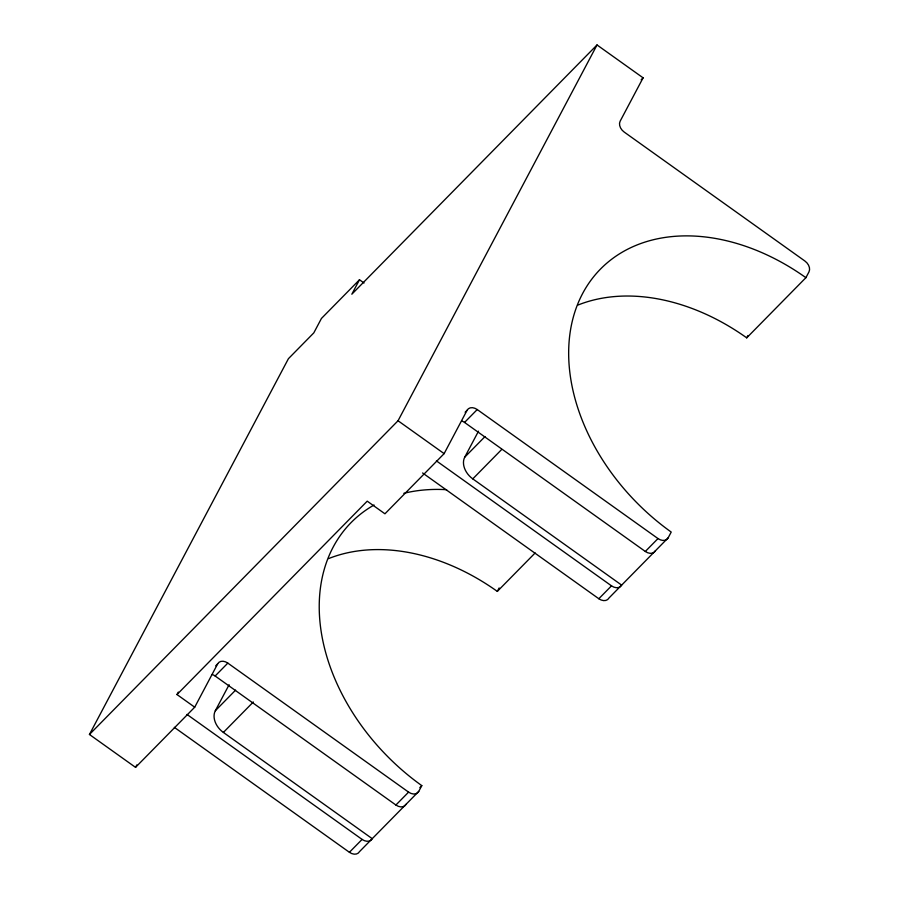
<?xml version="1.0" encoding="UTF-8"?>
<svg xmlns="http://www.w3.org/2000/svg" width="899" height="899" viewBox="0 0 899 899"><rect width="100%" height="100%" fill="white"/><g stroke="black" fill="none" stroke-linecap="round" stroke-linejoin="round"><path stroke-width="1.35" d="M374.063 505.013A193.667 141.132 44.5 0 0 421.8 785.625L418.743 791.401A8.799 6.417 44.5 0 1 408.596 792.131L227.829 663.114A8.799 6.417 44.5 0 0 217.67 663.833L194.712 707.198L135.535 767.364L89.45 734.483L288.433 358.679L313.796 332.888L321.449 318.437L359.488 279.758L364.028 282.994M359.488 279.758L351.835 294.209L597.026 44.95L643.1 77.831L620.141 121.196A8.799 6.417 44.5 0 0 624.164 132.041L804.931 261.047A8.799 6.417 44.5 0 1 808.965 271.891L805.897 277.679L746.721 337.844A193.667 141.132 44.5 0 0 577.99 305.042M135.535 767.364L136.85 764.892M194.712 707.198L176.991 694.545L178.305 692.073M187.003 714.447L362.095 839.408A8.799 6.417 44.5 0 0 372.242 838.677L223.379 732.438A17.609 12.833 44.5 0 1 215.322 710.749L229.099 684.735M89.45 734.483L398.043 420.754L597.026 44.95M176.991 694.545L367.219 501.159L384.941 513.801L444.128 453.635L467.087 410.27A8.799 6.417 44.5 0 1 477.234 409.551L658.001 538.568A8.799 6.417 44.5 0 0 668.148 537.849L671.216 532.062A193.667 141.132 44.5 0 1 582.597 293.557A193.667 141.132 44.5 0 1 805.897 277.679M436.42 460.884L611.5 585.845A8.799 6.417 44.5 0 0 621.647 585.114L472.784 478.875A17.609 12.833 44.5 0 1 464.727 457.186L478.504 431.172M328.573 558.605A193.667 141.132 44.5 0 1 497.316 591.407L499.147 587.935M746.721 337.844L747.946 335.529M641.156 79.809L643.1 77.831M215.726 665.822L217.67 663.833M465.131 412.259L467.087 410.27M212.198 674.508A8.799 6.417 44.5 0 1 215.142 676.003L227.829 663.114M461.603 420.946A8.799 6.417 44.5 0 1 464.547 422.44L477.234 409.551M215.322 710.749L235.605 690.117M464.727 457.186L485.022 436.566M223.379 732.438L253.327 701.984M472.784 478.875L501.766 449.399M497.316 591.407L535.152 552.941M174.327 727.336L349.408 852.297L362.095 839.408M215.142 676.003L395.908 805.021L408.596 792.131M422.597 472.964L598.824 598.734L611.5 585.845M464.547 422.44L645.313 551.458L658.001 538.568M419.867 787.591L421.8 785.625M418.743 791.401L359.555 851.578A8.799 6.417 44.5 0 1 349.408 852.297M668.148 537.849L608.971 598.015A8.799 6.417 44.5 0 1 598.824 598.734M398.043 420.754L444.128 453.635M403.842 493.304A193.667 141.132 44.5 0 1 446.646 489.697M655.472 550.739A8.799 6.417 44.5 0 1 645.313 551.458M406.056 804.302A8.799 6.417 44.5 0 1 395.908 805.021"/></g></svg>
